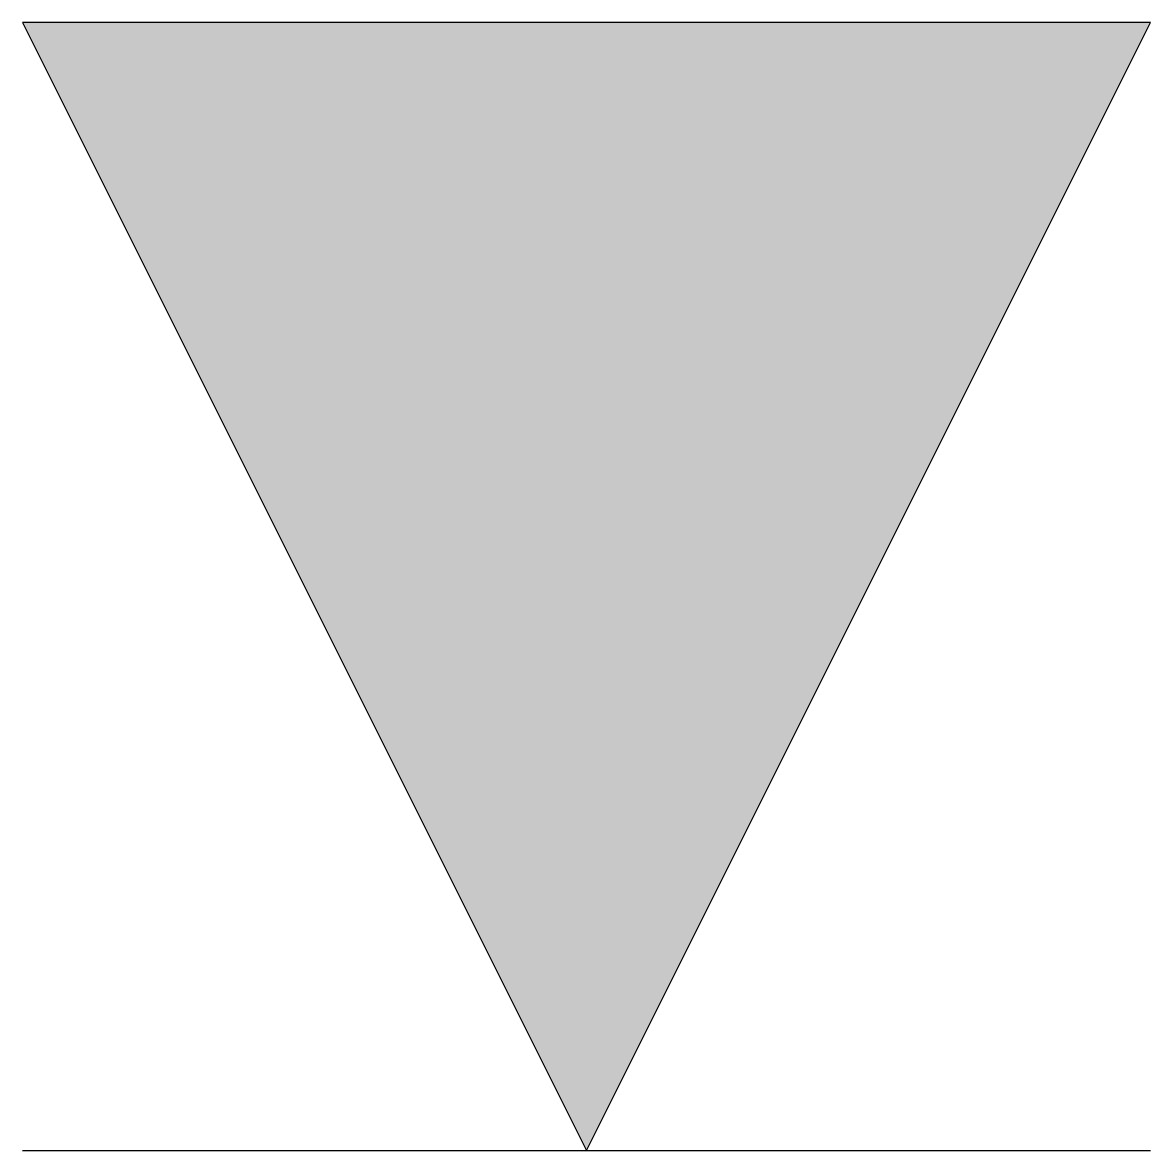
# Model space of a CAD drawing. Extents: x -2 to 2, y 0 to 4.
import ezdxf

# ---------------------------------------------------------------- set-up
doc = ezdxf.new("R2010")
doc.units = 0
doc.header["$MEASUREMENT"] = 0
doc.layers.get('0').update_dxf_attribs({"linetype": 'CONTINUOUS'})

msp = doc.modelspace()

# ---------------------------------------------------------------- hatches: boundary and pattern name
msp.add_hatch(color=7).paths.add_polyline_path([(-2, 4), (0, 0), (2, 4)])

# ---------------------------------------------------------------- linework, layer by layer
at = {"color": 7}
msp.add_line((-2, 0), (2, 0), dxfattribs=at)
msp.add_lwpolyline([(-2, 4), (0, 0), (2, 4), (-2, 4)], dxfattribs=at)

doc.saveas('drawing.dxf')
